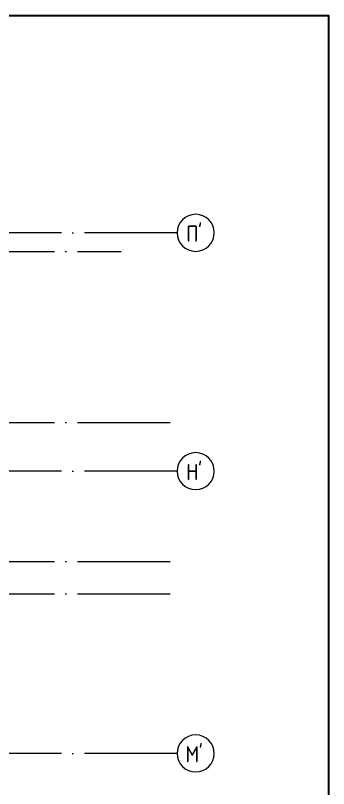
# Model space of a CAD drawing. Header units: millimetres. Extents: x -592259 to 288321, y -552984 to 293768.
# Drawn here: x 126713 to 133472, y -351352 to -334645 of the extents above; entities that cross this region are included whole.
import ezdxf

# ---------------------------------------------------------------- set-up
doc = ezdxf.new("R2010")
doc.units = ezdxf.units.MM
doc.linetypes.add('ADSK_Линия сетки', pattern=[2500, 2000, -250, 0, -250])
for name, color, linetype, lineweight in [('4) Штукатурка', 6, 'Continuous', 30), ('S-GRID-____-IDEN', 250, 'Continuous', 9), ('S-GRID-____-OTLN', 250, 'Continuous', 9)]:
    doc.layers.add(name, color=color, linetype=linetype, lineweight=lineweight)
doc.styles.add('GOST Common', font='', dxfattribs={"width": 0.9, "height": 350})
doc.styles.get('GOST Common').set_extended_font_data('GOST Common')

# ---------------------------------------------------------------- blocks, each defined once
blk = doc.blocks.new('Ось сетки - Круг_Ø8 мм-39983606-Кладочный план внутренних ограждающих конструкций на отм_ _12_600_ Секция 3_')
at = {"layer": 'S-GRID-____-IDEN'}
for start, end in [(360, 180), (180, 360)]:
    blk.add_arc((0, 0), 4, start, end, dxfattribs=at)

msp = doc.modelspace()

# ---------------------------------------------------------------- linework, layer by layer
at = {"layer": '4) Штукатурка'}
msp.add_lwpolyline([(101042.1279, -334645.3829), (133471.8476, -334645.3829), (133471.8476, -405682.1948), (101042.1279, -405682.1948)], close=True, dxfattribs=at)
at = {"layer": 'S-GRID-____-OTLN', "linetype": 'ADSK_Линия сетки'}
for p, q in [((130203.4118, -339342.9338), (105552.8046, -339342.9338)), ((105552.8046, -339742.9338), (128993.7966, -339742.9338)), ((105552.8046, -343442.9338), (130203.4118, -343442.9338)), ((130203.4118, -344492.9338), (105552.8046, -344492.9338)), ((105552.8046, -346442.9338), (130203.4118, -346442.9338)), ((105552.8046, -347142.9338), (130203.4118, -347142.9338)), ((130203.4118, -350592.9338), (105552.8046, -350592.9338))]:
    msp.add_line(p, q, dxfattribs=at)

# ---------------------------------------------------------------- block references
at = {"layer": 'S-GRID-____-IDEN', "xscale": 99.99999999999993, "yscale": 99.99999999999993, "zscale": 99.99999999999993, "rotation": 89.9999999999998}
for p in [(130603.4118, -339342.9338), (130603.4118, -344492.9338), (130603.4118, -350592.9338)]:
    msp.add_blockref('Ось сетки - Круг_Ø8 мм-39983606-Кладочный план внутренних ограждающих конструкций на отм_ _12_600_ Секция 3_', p, dxfattribs=at)

# ---------------------------------------------------------------- texts
at = {"layer": 'S-GRID-____-IDEN', "color": 18, "true_color": 0x000000, "char_height": 350, "attachment_point": 1, "style": 'GOST Common'}
for s, insert, width in [("\\fGOST Common|b0|i0|c204|p34|;\\W.9;'", (130654.1191, -339185.7082), 137.088562), ('\\fGOST Common|b0|i0|c204|p34|;\\W.9;П', (130398.1347, -339185.7082), 310.253062), ("\\fGOST Common|b0|i0|c204|p34|;\\W.9;'", (130654.1191, -344335.7082), 137.088562), ('\\fGOST Common|b0|i0|c204|p34|;\\W.9;Н', (130398.1347, -344335.7082), 310.253062), ('\\fGOST Common|b0|i0|c204|p34|;\\W.9;М', (130383.2847, -350435.7082), 346.329), ("\\fGOST Common|b0|i0|c204|p34|;\\W.9;'", (130669.0347, -350435.7082), 137.088562)]:
    msp.add_mtext(s, dxfattribs=dict(at, insert=insert, width=width))

doc.saveas('drawing.dxf')
